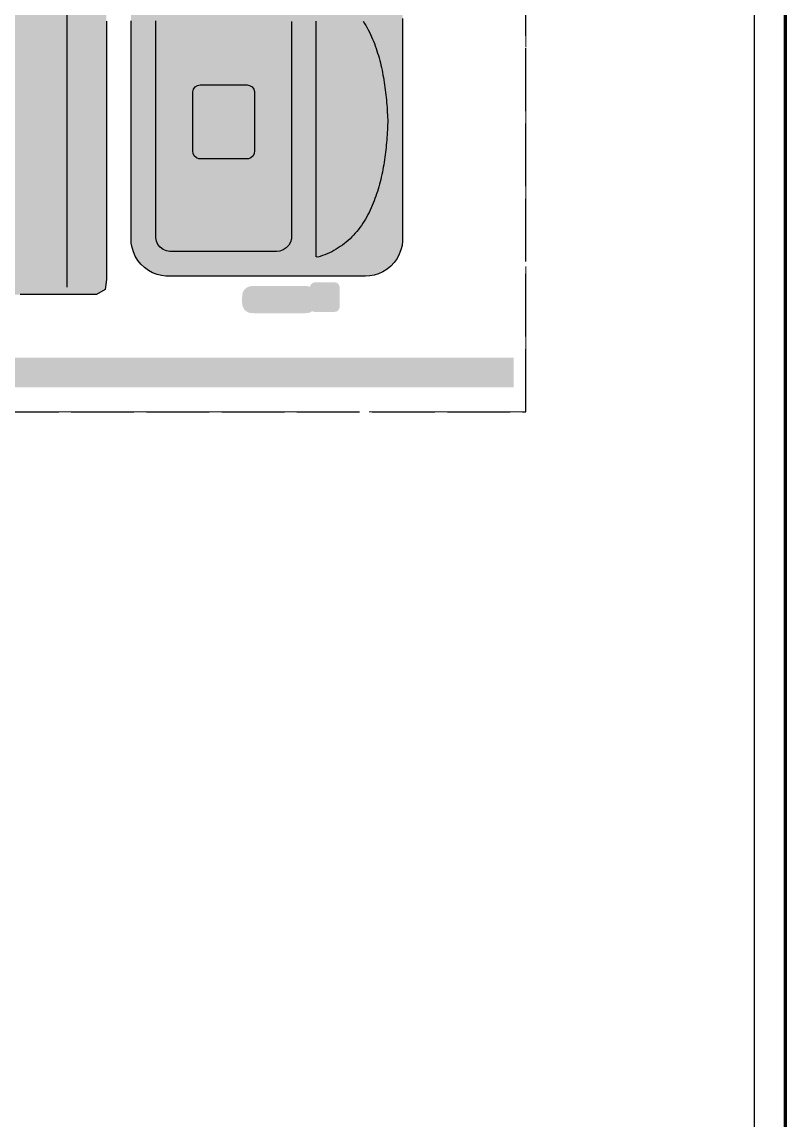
# Model space of a CAD drawing. Header units: metres. Extents: x 0 to 115, y 0 to 64.
# Drawn here: x 109.22 to 115.4, y 22.86 to 31.76 of the extents above; entities that cross this region are included whole.
import ezdxf

# ---------------------------------------------------------------- set-up
doc = ezdxf.new("R2010")
doc.units = ezdxf.units.M
doc.linetypes.add('DASHED', pattern=[1.524, 1.27, -0.254])
doc.layers.add('A-AREA', color=8, linetype='DASHED', lineweight=13, plot=False)
for name, color, linetype, lineweight in [('A-LAMINA', 8, 'Continuous', 35), ('A-LIMITE', 8, 'DASHED', 25), ('G-ETIQUETA', 4, 'Continuous', 18), ('G-SENALIZACION', 2, 'Continuous', 25), ('M-EQUIPO', 7, 'Continuous', 25), ('M-EQUIPO-RELLENO', 8, 'Continuous', 0)]:
    doc.layers.add(name, color=color, linetype=linetype, lineweight=lineweight)
doc.styles.add('PLANO', font='arial.ttf')

# ---------------------------------------------------------------- blocks, each defined once
blk = doc.blocks.new('EQ_camion')
at = {"layer": 'M-EQUIPO-RELLENO', "true_color": 0xffffff}
h = blk.add_hatch(color=7, dxfattribs=at)
h.dxf.hatch_style = 1
h.paths.add_polyline_path([(-4.52, 1.4), (-4.4424, 1.4), (-4.3649, 1.4), (-4.2873, 1.4), (-4.2098, 1.4), (-4.1322, 1.4), (-4.0547, 1.4), (-3.9771, 1.4), (-3.8996, 1.4), (-3.822, 1.4), (-3.7445, 1.4), (-3.6669, 1.4), (-3.5894, 1.4), (-3.5118, 1.4), (-3.4343, 1.4), (-3.3567, 1.4), (-3.2792, 1.4), (-3.2016, 1.4), (-3.1241, 1.4), (-3.0465, 1.4), (-2.969, 1.4), (-2.8914, 1.4), (-2.8139, 1.4), (-2.7363, 1.4), (-2.6587, 1.4), (-2.5812, 1.4), (-2.5036, 1.4), (-2.4261, 1.4), (-2.3485, 1.4), (-2.271, 1.4), (-2.1934, 1.4), (-2.1159, 1.4), (-2.0383, 1.4), (-1.9608, 1.4), (-1.8832, 1.4), (-1.8057, 1.4), (-1.7281, 1.4), (-1.6506, 1.4), (-1.573, 1.4), (-1.4955, 1.4), (-1.4179, 1.4), (-1.3404, 1.4), (-1.2628, 1.4), (-1.1853, 1.4), (-1.1077, 1.4), (-1.0301, 1.4), (-0.9526, 1.4), (-0.875, 1.4), (-0.7975, 1.4), (-0.7199, 1.4), (-0.6424, 1.4), (-0.5648, 1.4), (-0.4873, 1.4), (-0.4097, 1.4), (-0.3322, 1.4), (-0.2546, 1.4), (-0.1771, 1.4), (-0.0995, 1.4), (-0.022, 1.4), (0.0556, 1.4), (0.1331, 1.4), (0.2107, 1.4), (0.2882, 1.4), (0.3658, 1.4), (0.4433, 1.4), (0.5209, 1.4), (0.5985, 1.4), (0.676, 1.4), (0.7536, 1.4), (0.8311, 1.4), (0.9087, 1.4), (0.9862, 1.4), (1.0638, 1.4), (1.1413, 1.4), (1.2189, 1.4), (1.2964, 1.4), (1.374, 1.4), (1.4515, 1.4), (1.5291, 1.4), (1.6066, 1.4), (1.6842, 1.4), (1.7617, 1.4), (1.8393, 1.4), (1.9168, 1.4), (1.9892, 1.3602), (2, 1.2812), (2, 1.2036), (2, 1.1261), (2, 1.0485), (2, 0.971), (2, 0.8934), (2, 0.8159), (2, 0.7383), (2, 0.6608), (2, 0.5832), (2, 0.5057), (2, 0.4281), (2, 0.3506), (2, 0.273), (2, 0.1955), (2, 0.1179), (2, 0.0404), (2, -0.0372), (2, -0.1147), (2, -0.1923), (2, -0.2699), (2, -0.3474), (2, -0.425), (2, -0.5025), (2, -0.5801), (2, -0.6576), (2, -0.7352), (2, -0.8127), (2, -0.8903), (2, -0.9678), (2, -1.0454), (2, -1.1229), (2, -1.2005), (2, -1.278), (1.9909, -1.357), (1.92, -1.4), (1.8424, -1.4), (1.7649, -1.4), (1.6873, -1.4), (1.6098, -1.4), (1.5322, -1.4), (1.4547, -1.4), (1.3771, -1.4), (1.2996, -1.4), (1.222, -1.4), (1.1445, -1.4), (1.0669, -1.4), (0.9894, -1.4), (0.9118, -1.4), (0.8343, -1.4), (0.7567, -1.4), (0.6792, -1.4), (0.6016, -1.4), (0.5241, -1.4), (0.4465, -1.4), (0.369, -1.4), (0.2914, -1.4), (0.2139, -1.4), (0.1363, -1.4), (0.0587, -1.4), (-0.0188, -1.4), (-0.0964, -1.4), (-0.1739, -1.4), (-0.2515, -1.4), (-0.329, -1.4), (-0.4066, -1.4), (-0.4841, -1.4), (-0.5617, -1.4), (-0.6392, -1.4), (-0.7168, -1.4), (-0.7943, -1.4), (-0.8719, -1.4), (-0.9494, -1.4), (-1.027, -1.4), (-1.1045, -1.4), (-1.1821, -1.4), (-1.2596, -1.4), (-1.3372, -1.4), (-1.4147, -1.4), (-1.4923, -1.4), (-1.5699, -1.4), (-1.6474, -1.4), (-1.725, -1.4), (-1.8025, -1.4), (-1.8801, -1.4), (-1.9576, -1.4), (-2.0352, -1.4), (-2.1127, -1.4), (-2.1903, -1.4), (-2.2678, -1.4), (-2.3454, -1.4), (-2.4229, -1.4), (-2.5005, -1.4), (-2.578, -1.4), (-2.6556, -1.4), (-2.7331, -1.4), (-2.8107, -1.4), (-2.8882, -1.4), (-2.9658, -1.4), (-3.0433, -1.4), (-3.1209, -1.4), (-3.1984, -1.4), (-3.276, -1.4), (-3.3536, -1.4), (-3.4311, -1.4), (-3.5087, -1.4), (-3.5862, -1.4), (-3.6638, -1.4), (-3.7413, -1.4), (-3.8189, -1.4), (-3.8964, -1.4), (-3.974, -1.4), (-4.0515, -1.4), (-4.1291, -1.4), (-4.2066, -1.4), (-4.2842, -1.4), (-4.3617, -1.4), (-4.4393, -1.4), (-4.5168, -1.4), (-4.5892, -1.3602), (-4.6, -1.2812), (-4.6, -1.2036), (-4.6, -1.1261), (-4.6, -1.0485), (-4.6, -0.971), (-4.6, -0.8934), (-4.6, -0.8159), (-4.6, -0.7383), (-4.6, -0.6608), (-4.6, -0.5832), (-4.6, -0.5057), (-4.6, -0.4281), (-4.6, -0.3506), (-4.6, -0.273), (-4.6, -0.1955), (-4.6, -0.1179), (-4.6, -0.0404), (-4.6, 0.0372), (-4.6, 0.1147), (-4.6, 0.1923), (-4.6, 0.2699), (-4.6, 0.3474), (-4.6, 0.425), (-4.6, 0.5025), (-4.6, 0.5801), (-4.6, 0.6576), (-4.6, 0.7352), (-4.6, 0.8127), (-4.6, 0.8903), (-4.6, 0.9678), (-4.6, 1.0454), (-4.6, 1.1229), (-4.6, 1.2005), (-4.6, 1.278), (-4.5909, 1.357)])
at = {"layer": 'M-EQUIPO-RELLENO', "true_color": 0x2f6f9a}
h = blk.add_hatch(color=7, dxfattribs=at)
h.dxf.hatch_style = 1
h.paths.add_polyline_path([(2.5, 1.25), (2.5368, 1.25), (2.5736, 1.25), (2.6105, 1.25), (2.6473, 1.25), (2.6841, 1.25), (2.7209, 1.25), (2.7577, 1.25), (2.7946, 1.25), (2.8314, 1.25), (2.8682, 1.25), (2.905, 1.25), (2.9418, 1.25), (2.9787, 1.25), (3.0155, 1.25), (3.0523, 1.25), (3.0891, 1.25), (3.1259, 1.25), (3.1628, 1.25), (3.1996, 1.25), (3.2364, 1.25), (3.2732, 1.25), (3.31, 1.25), (3.3469, 1.25), (3.3837, 1.25), (3.4205, 1.25), (3.4573, 1.25), (3.4941, 1.25), (3.531, 1.25), (3.5678, 1.25), (3.6046, 1.25), (3.6414, 1.25), (3.6783, 1.25), (3.7151, 1.25), (3.7519, 1.25), (3.7887, 1.25), (3.8255, 1.25), (3.8624, 1.25), (3.8992, 1.25), (3.936, 1.25), (3.9728, 1.25), (4.0096, 1.25), (4.0465, 1.25), (4.0833, 1.25), (4.1188, 1.2494), (4.1541, 1.2451), (4.19, 1.2362), (4.2255, 1.2225), (4.2598, 1.2039), (4.2918, 1.1807), (4.3207, 1.1532), (4.3456, 1.1223), (4.366, 1.0888), (4.3815, 1.0536), (4.3923, 1.0177), (4.3983, 0.9821), (4.4, 0.9473), (4.4, 0.9105), (4.4, 0.8736), (4.4, 0.8368), (4.4, 0.8), (4.4, 0.7632), (4.4, 0.7264), (4.4, 0.6895), (4.4, 0.6527), (4.4, 0.6159), (4.4, 0.5791), (4.4, 0.5423), (4.4, 0.5054), (4.4, 0.4686), (4.4, 0.4318), (4.4, 0.395), (4.4, 0.3582), (4.4, 0.3213), (4.4, 0.2845), (4.4, 0.2477), (4.4, 0.2109), (4.4, 0.1741), (4.4, 0.1372), (4.4, 0.1004), (4.4, 0.0636), (4.4, 0.0268), (4.4, -0.01), (4.4, -0.0469), (4.4, -0.0837), (4.4, -0.1205), (4.4, -0.1573), (4.4, -0.1941), (4.4, -0.231), (4.4, -0.2678), (4.4, -0.3046), (4.4, -0.3414), (4.4, -0.3783), (4.4, -0.4151), (4.4, -0.4519), (4.4, -0.4887), (4.4, -0.5255), (4.4, -0.5624), (4.4, -0.5992), (4.4, -0.636), (4.4, -0.6728), (4.4, -0.7096), (4.4, -0.7465), (4.4, -0.7833), (4.4, -0.8201), (4.4, -0.8569), (4.4, -0.8937), (4.4, -0.9306), (4.3996, -0.9662), (4.3956, -1.0015), (4.387, -1.0373), (4.3737, -1.0729), (4.3554, -1.1073), (4.3325, -1.1396), (4.3054, -1.1687), (4.2747, -1.1939), (4.2413, -1.2146), (4.2062, -1.2306), (4.1704, -1.2416), (4.1347, -1.248), (4.1, -1.25), (4.0632, -1.25), (4.0264, -1.25), (3.9895, -1.25), (3.9527, -1.25), (3.9159, -1.25), (3.8791, -1.25), (3.8423, -1.25), (3.8054, -1.25), (3.7686, -1.25), (3.7318, -1.25), (3.695, -1.25), (3.6582, -1.25), (3.6213, -1.25), (3.5845, -1.25), (3.5477, -1.25), (3.5109, -1.25), (3.4741, -1.25), (3.4372, -1.25), (3.4004, -1.25), (3.3636, -1.25), (3.3268, -1.25), (3.29, -1.25), (3.2531, -1.25), (3.2163, -1.25), (3.1795, -1.25), (3.1427, -1.25), (3.1059, -1.25), (3.069, -1.25), (3.0322, -1.25), (2.9954, -1.25), (2.9586, -1.25), (2.9217, -1.25), (2.8849, -1.25), (2.8481, -1.25), (2.8113, -1.25), (2.7745, -1.25), (2.7376, -1.25), (2.7008, -1.25), (2.664, -1.25), (2.6272, -1.25), (2.5904, -1.25), (2.5535, -1.25), (2.5167, -1.25), (2.4812, -1.2494), (2.4459, -1.2451), (2.41, -1.2362), (2.3745, -1.2225), (2.3402, -1.2039), (2.3082, -1.1807), (2.2793, -1.1532), (2.2544, -1.1223), (2.234, -1.0888), (2.2185, -1.0536), (2.2077, -1.0177), (2.2017, -0.9821), (2.2, -0.9473), (2.2, -0.9105), (2.2, -0.8736), (2.2, -0.8368), (2.2, -0.8), (2.2, -0.7632), (2.2, -0.7264), (2.2, -0.6895), (2.2, -0.6527), (2.2, -0.6159), (2.2, -0.5791), (2.2, -0.5423), (2.2, -0.5054), (2.2, -0.4686), (2.2, -0.4318), (2.2, -0.395), (2.2, -0.3582), (2.2, -0.3213), (2.2, -0.2845), (2.2, -0.2477), (2.2, -0.2109), (2.2, -0.1741), (2.2, -0.1372), (2.2, -0.1004), (2.2, -0.0636), (2.2, -0.0268), (2.2, 0.01), (2.2, 0.0469), (2.2, 0.0837), (2.2, 0.1205), (2.2, 0.1573), (2.2, 0.1941), (2.2, 0.231), (2.2, 0.2678), (2.2, 0.3046), (2.2, 0.3414), (2.2, 0.3783), (2.2, 0.4151), (2.2, 0.4519), (2.2, 0.4887), (2.2, 0.5255), (2.2, 0.5624), (2.2, 0.5992), (2.2, 0.636), (2.2, 0.6728), (2.2, 0.7096), (2.2, 0.7465), (2.2, 0.7833), (2.2, 0.8201), (2.2, 0.8569), (2.2, 0.8937), (2.2, 0.9306), (2.2004, 0.9662), (2.2044, 1.0015), (2.213, 1.0373), (2.2263, 1.0729), (2.2446, 1.1073), (2.2675, 1.1396), (2.2946, 1.1687), (2.3253, 1.1939), (2.3587, 1.2146), (2.3938, 1.2306), (2.4296, 1.2416), (2.4653, 1.248)])
at = {"layer": 'M-EQUIPO-RELLENO', "true_color": 0xb9d6ea}
h = blk.add_hatch(color=7, dxfattribs=at)
h.dxf.hatch_style = 1
h.paths.add_polyline_path([(3.7, 1.1), (3.7195, 1.0944), (3.7388, 1.0882), (3.758, 1.0814), (3.7769, 1.0741), (3.7956, 1.0662), (3.814, 1.0576), (3.8322, 1.0485), (3.85, 1.0388), (3.8676, 1.0286), (3.8847, 1.0178), (3.9015, 1.0064), (3.918, 0.9944), (3.934, 0.982), (3.9496, 0.969), (3.9648, 0.9555), (3.9796, 0.9416), (3.9939, 0.9272), (4.0078, 0.9124), (4.0212, 0.8971), (4.0342, 0.8815), (4.0467, 0.8655), (4.0588, 0.8492), (4.0705, 0.8326), (4.0817, 0.8157), (4.0925, 0.7985), (4.1028, 0.781), (4.1128, 0.7633), (4.1224, 0.7454), (4.1316, 0.7273), (4.1404, 0.709), (4.1488, 0.6906), (4.1569, 0.6719), (4.1646, 0.6531), (4.172, 0.6342), (4.179, 0.6152), (4.1857, 0.596), (4.1922, 0.5768), (4.1983, 0.5574), (4.2041, 0.538), (4.2097, 0.5184), (4.215, 0.4988), (4.22, 0.4792), (4.2248, 0.4594), (4.2293, 0.4396), (4.2336, 0.4198), (4.2377, 0.3999), (4.2415, 0.3799), (4.2451, 0.36), (4.2485, 0.34), (4.2518, 0.3199), (4.2548, 0.2998), (4.2576, 0.2797), (4.2602, 0.2596), (4.2627, 0.2394), (4.265, 0.2193), (4.2671, 0.1991), (4.2691, 0.1789), (4.2709, 0.1586), (4.2725, 0.1384), (4.274, 0.1181), (4.2754, 0.0979), (4.2766, 0.0776), (4.2777, 0.0573), (4.2786, 0.0371), (4.2794, 0.0168), (4.2799, -0.0035), (4.2792, -0.0238), (4.2783, -0.0441), (4.2773, -0.0644), (4.2762, -0.0847), (4.2749, -0.1049), (4.2735, -0.1252), (4.272, -0.1454), (4.2703, -0.1657), (4.2684, -0.1859), (4.2664, -0.2061), (4.2642, -0.2263), (4.2619, -0.2464), (4.2594, -0.2666), (4.2566, -0.2867), (4.2537, -0.3068), (4.2507, -0.3269), (4.2474, -0.3469), (4.2439, -0.3669), (4.2402, -0.3869), (4.2363, -0.4068), (4.2321, -0.4267), (4.2278, -0.4465), (4.2232, -0.4663), (4.2183, -0.486), (4.2132, -0.5057), (4.2078, -0.5252), (4.2021, -0.5447), (4.1962, -0.5642), (4.19, -0.5835), (4.1834, -0.6027), (4.1766, -0.6218), (4.1694, -0.6408), (4.1619, -0.6597), (4.1541, -0.6784), (4.1459, -0.697), (4.1373, -0.7154), (4.1284, -0.7336), (4.1191, -0.7517), (4.1094, -0.7695), (4.0993, -0.7871), (4.0888, -0.8045), (4.0778, -0.8216), (4.0665, -0.8384), (4.0546, -0.8549), (4.0424, -0.8711), (4.0297, -0.887), (4.0166, -0.9025), (4.003, -0.9176), (3.989, -0.9322), (3.9745, -0.9465), (3.9596, -0.9603), (3.9442, -0.9736), (3.9285, -0.9864), (3.9123, -0.9986), (3.8957, -1.0104), (3.8788, -1.0216), (3.8615, -1.0322), (3.8439, -1.0423), (3.8259, -1.0518), (3.8077, -1.0607), (3.7891, -1.069), (3.7704, -1.0767), (3.7514, -1.0838), (3.7321, -1.0904), (3.7127, -1.0964), (3.7, -1.0929), (3.7, -1.0726), (3.7, -1.0523), (3.7, -1.032), (3.7, -1.0117), (3.7, -0.9914), (3.7, -0.9711), (3.7, -0.9508), (3.7, -0.9305), (3.7, -0.9102), (3.7, -0.8899), (3.7, -0.8696), (3.7, -0.8493), (3.7, -0.829), (3.7, -0.8087), (3.7, -0.7884), (3.7, -0.7681), (3.7, -0.7478), (3.7, -0.7274), (3.7, -0.7071), (3.7, -0.6868), (3.7, -0.6665), (3.7, -0.6462), (3.7, -0.6259), (3.7, -0.6056), (3.7, -0.5853), (3.7, -0.565), (3.7, -0.5447), (3.7, -0.5244), (3.7, -0.5041), (3.7, -0.4838), (3.7, -0.4635), (3.7, -0.4432), (3.7, -0.4229), (3.7, -0.4026), (3.7, -0.3823), (3.7, -0.362), (3.7, -0.3417), (3.7, -0.3213), (3.7, -0.301), (3.7, -0.2807), (3.7, -0.2604), (3.7, -0.2401), (3.7, -0.2198), (3.7, -0.1995), (3.7, -0.1792), (3.7, -0.1589), (3.7, -0.1386), (3.7, -0.1183), (3.7, -0.098), (3.7, -0.0777), (3.7, -0.0574), (3.7, -0.0371), (3.7, -0.0168), (3.7, 0.0035), (3.7, 0.0238), (3.7, 0.0441), (3.7, 0.0644), (3.7, 0.0847), (3.7, 0.1051), (3.7, 0.1254), (3.7, 0.1457), (3.7, 0.166), (3.7, 0.1863), (3.7, 0.2066), (3.7, 0.2269), (3.7, 0.2472), (3.7, 0.2675), (3.7, 0.2878), (3.7, 0.3081), (3.7, 0.3284), (3.7, 0.3487), (3.7, 0.369), (3.7, 0.3893), (3.7, 0.4096), (3.7, 0.4299), (3.7, 0.4502), (3.7, 0.4705), (3.7, 0.4909), (3.7, 0.5112), (3.7, 0.5315), (3.7, 0.5518), (3.7, 0.5721), (3.7, 0.5924), (3.7, 0.6127), (3.7, 0.633), (3.7, 0.6533), (3.7, 0.6736), (3.7, 0.6939), (3.7, 0.7142), (3.7, 0.7345), (3.7, 0.7548), (3.7, 0.7751), (3.7, 0.7954), (3.7, 0.8157), (3.7, 0.836), (3.7, 0.8563), (3.7, 0.8766), (3.7, 0.897), (3.7, 0.9173), (3.7, 0.9376), (3.7, 0.9579), (3.7, 0.9782), (3.7, 0.9985), (3.7, 1.0188), (3.7, 1.0391), (3.7, 1.0594), (3.7, 1.0797), (3.7, 1.1)])
at = {"layer": 'M-EQUIPO-RELLENO', "true_color": 0x3f86b8}
h = blk.add_hatch(color=7, dxfattribs=at)
h.dxf.hatch_style = 1
h.paths.add_polyline_path([(2.52, 1.05), (2.5455, 1.05), (2.571, 1.05), (2.5965, 1.05), (2.622, 1.05), (2.6475, 1.05), (2.673, 1.05), (2.6985, 1.05), (2.724, 1.05), (2.7495, 1.05), (2.775, 1.05), (2.8004, 1.05), (2.8259, 1.05), (2.8514, 1.05), (2.8769, 1.05), (2.9024, 1.05), (2.9279, 1.05), (2.9534, 1.05), (2.9789, 1.05), (3.0044, 1.05), (3.0299, 1.05), (3.0554, 1.05), (3.0809, 1.05), (3.1064, 1.05), (3.1319, 1.05), (3.1574, 1.05), (3.1829, 1.05), (3.2084, 1.05), (3.2339, 1.05), (3.2594, 1.05), (3.2849, 1.05), (3.3103, 1.05), (3.3358, 1.05), (3.3613, 1.05), (3.3869, 1.0498), (3.4136, 1.0452), (3.4399, 1.034), (3.4636, 1.0161), (3.4821, 0.993), (3.4942, 0.9668), (3.4996, 0.9401), (3.5, 0.9144), (3.5, 0.8889), (3.5, 0.8634), (3.5, 0.8379), (3.5, 0.8124), (3.5, 0.7869), (3.5, 0.7614), (3.5, 0.7359), (3.5, 0.7104), (3.5, 0.685), (3.5, 0.6595), (3.5, 0.634), (3.5, 0.6085), (3.5, 0.583), (3.5, 0.5575), (3.5, 0.532), (3.5, 0.5065), (3.5, 0.481), (3.5, 0.4555), (3.5, 0.43), (3.5, 0.4045), (3.5, 0.379), (3.5, 0.3535), (3.5, 0.328), (3.5, 0.3025), (3.5, 0.277), (3.5, 0.2515), (3.5, 0.226), (3.5, 0.2005), (3.5, 0.175), (3.5, 0.1496), (3.5, 0.1241), (3.5, 0.0986), (3.5, 0.0731), (3.5, 0.0476), (3.5, 0.0221), (3.5, -0.0034), (3.5, -0.0289), (3.5, -0.0544), (3.5, -0.0799), (3.5, -0.1054), (3.5, -0.1309), (3.5, -0.1564), (3.5, -0.1819), (3.5, -0.2074), (3.5, -0.2329), (3.5, -0.2584), (3.5, -0.2839), (3.5, -0.3094), (3.5, -0.3349), (3.5, -0.3603), (3.5, -0.3858), (3.5, -0.4113), (3.5, -0.4368), (3.5, -0.4623), (3.5, -0.4878), (3.5, -0.5133), (3.5, -0.5388), (3.5, -0.5643), (3.5, -0.5898), (3.5, -0.6153), (3.5, -0.6408), (3.5, -0.6663), (3.5, -0.6918), (3.5, -0.7173), (3.5, -0.7428), (3.5, -0.7683), (3.5, -0.7938), (3.5, -0.8193), (3.5, -0.8448), (3.5, -0.8702), (3.5, -0.8957), (3.5, -0.9212), (3.4988, -0.9471), (3.4917, -0.974), (3.4778, -0.9996), (3.4576, -1.0215), (3.433, -1.0376), (3.4063, -1.0471), (3.38, -1.05), (3.3545, -1.05), (3.329, -1.05), (3.3035, -1.05), (3.278, -1.05), (3.2525, -1.05), (3.227, -1.05), (3.2015, -1.05), (3.176, -1.05), (3.1505, -1.05), (3.125, -1.05), (3.0996, -1.05), (3.0741, -1.05), (3.0486, -1.05), (3.0231, -1.05), (2.9976, -1.05), (2.9721, -1.05), (2.9466, -1.05), (2.9211, -1.05), (2.8956, -1.05), (2.8701, -1.05), (2.8446, -1.05), (2.8191, -1.05), (2.7936, -1.05), (2.7681, -1.05), (2.7426, -1.05), (2.7171, -1.05), (2.6916, -1.05), (2.6661, -1.05), (2.6406, -1.05), (2.6151, -1.05), (2.5897, -1.05), (2.5642, -1.05), (2.5387, -1.05), (2.5131, -1.0498), (2.4864, -1.0452), (2.4601, -1.034), (2.4364, -1.0161), (2.4179, -0.993), (2.4058, -0.9668), (2.4004, -0.9401), (2.4, -0.9144), (2.4, -0.8889), (2.4, -0.8634), (2.4, -0.8379), (2.4, -0.8124), (2.4, -0.7869), (2.4, -0.7614), (2.4, -0.7359), (2.4, -0.7104), (2.4, -0.685), (2.4, -0.6595), (2.4, -0.634), (2.4, -0.6085), (2.4, -0.583), (2.4, -0.5575), (2.4, -0.532), (2.4, -0.5065), (2.4, -0.481), (2.4, -0.4555), (2.4, -0.43), (2.4, -0.4045), (2.4, -0.379), (2.4, -0.3535), (2.4, -0.328), (2.4, -0.3025), (2.4, -0.277), (2.4, -0.2515), (2.4, -0.226), (2.4, -0.2005), (2.4, -0.175), (2.4, -0.1496), (2.4, -0.1241), (2.4, -0.0986), (2.4, -0.0731), (2.4, -0.0476), (2.4, -0.0221), (2.4, 0.0034), (2.4, 0.0289), (2.4, 0.0544), (2.4, 0.0799), (2.4, 0.1054), (2.4, 0.1309), (2.4, 0.1564), (2.4, 0.1819), (2.4, 0.2074), (2.4, 0.2329), (2.4, 0.2584), (2.4, 0.2839), (2.4, 0.3094), (2.4, 0.3349), (2.4, 0.3603), (2.4, 0.3858), (2.4, 0.4113), (2.4, 0.4368), (2.4, 0.4623), (2.4, 0.4878), (2.4, 0.5133), (2.4, 0.5388), (2.4, 0.5643), (2.4, 0.5898), (2.4, 0.6153), (2.4, 0.6408), (2.4, 0.6663), (2.4, 0.6918), (2.4, 0.7173), (2.4, 0.7428), (2.4, 0.7683), (2.4, 0.7938), (2.4, 0.8193), (2.4, 0.8448), (2.4, 0.8702), (2.4, 0.8957), (2.4, 0.9212), (2.4012, 0.9471), (2.4083, 0.974), (2.4222, 0.9996), (2.4424, 1.0215), (2.467, 1.0376), (2.4937, 1.0471)])
at = {"layer": 'M-EQUIPO-RELLENO', "true_color": 0x5c9bc7}
h = blk.add_hatch(color=7, dxfattribs=at)
h.dxf.hatch_style = 1
h.paths.add_polyline_path([(2.76, 0.3), (2.78, 0.3), (2.8, 0.3), (2.82, 0.3), (2.84, 0.3), (2.86, 0.3), (2.88, 0.3), (2.9, 0.3), (2.92, 0.3), (2.9399, 0.3), (2.9599, 0.3), (2.9799, 0.3), (2.9999, 0.3), (3.0199, 0.3), (3.0399, 0.3), (3.0599, 0.3), (3.0799, 0.3), (3.0999, 0.3), (3.1199, 0.3), (3.1399, 0.3), (3.1607, 0.2963), (3.1803, 0.2845), (3.1941, 0.266), (3.1998, 0.2451), (3.2, 0.225), (3.2, 0.205), (3.2, 0.185), (3.2, 0.165), (3.2, 0.145), (3.2, 0.125), (3.2, 0.105), (3.2, 0.085), (3.2, 0.065), (3.2, 0.045), (3.2, 0.025), (3.2, 0.0051), (3.2, -0.0149), (3.2, -0.0349), (3.2, -0.0549), (3.2, -0.0749), (3.2, -0.0949), (3.2, -0.1149), (3.2, -0.1349), (3.2, -0.1549), (3.2, -0.1749), (3.2, -0.1949), (3.2, -0.2149), (3.2, -0.2349), (3.198, -0.2554), (3.1882, -0.2757), (3.171, -0.2913), (3.1503, -0.2991), (3.13, -0.3), (3.11, -0.3), (3.09, -0.3), (3.07, -0.3), (3.05, -0.3), (3.03, -0.3), (3.01, -0.3), (2.99, -0.3), (2.97, -0.3), (2.9501, -0.3), (2.9301, -0.3), (2.9101, -0.3), (2.8901, -0.3), (2.8701, -0.3), (2.8501, -0.3), (2.8301, -0.3), (2.8101, -0.3), (2.7901, -0.3), (2.7701, -0.3), (2.7498, -0.2991), (2.7291, -0.2914), (2.7119, -0.2758), (2.702, -0.2555), (2.7, -0.235), (2.7, -0.215), (2.7, -0.195), (2.7, -0.175), (2.7, -0.155), (2.7, -0.135), (2.7, -0.115), (2.7, -0.095), (2.7, -0.075), (2.7, -0.055), (2.7, -0.035), (2.7, -0.0151), (2.7, 0.0049), (2.7, 0.0249), (2.7, 0.0449), (2.7, 0.0649), (2.7, 0.0849), (2.7, 0.1049), (2.7, 0.1249), (2.7, 0.1449), (2.7, 0.1649), (2.7, 0.1849), (2.7, 0.2049), (2.7, 0.2249), (2.7002, 0.245), (2.7059, 0.2659), (2.7196, 0.2844), (2.7392, 0.2963)])
at = {"layer": 'M-EQUIPO-RELLENO', "true_color": 0x23272b}
h = blk.add_hatch(color=7, dxfattribs=at)
h.dxf.hatch_style = 1
h.paths.add_polyline_path([(3.18, -1.33), (3.1999, -1.33), (3.2198, -1.33), (3.2397, -1.33), (3.2596, -1.33), (3.2795, -1.33), (3.2994, -1.33), (3.3193, -1.33), (3.3392, -1.33), (3.3591, -1.33), (3.379, -1.33), (3.3989, -1.33), (3.4188, -1.33), (3.4387, -1.33), (3.4586, -1.33), (3.4785, -1.33), (3.4984, -1.33), (3.5183, -1.33), (3.5382, -1.33), (3.5581, -1.33), (3.578, -1.33), (3.5979, -1.33), (3.6178, -1.33), (3.6383, -1.3321), (3.659, -1.3401), (3.6773, -1.3542), (3.6908, -1.3728), (3.6983, -1.3936), (3.7, -1.414), (3.7, -1.4339), (3.7, -1.4538), (3.6999, -1.4737), (3.6961, -1.4945), (3.6863, -1.5148), (3.6706, -1.5319), (3.6511, -1.5437), (3.6302, -1.5494), (3.6101, -1.55), (3.5902, -1.55), (3.5703, -1.55), (3.5504, -1.55), (3.5305, -1.55), (3.5106, -1.55), (3.4907, -1.55), (3.4708, -1.55), (3.4509, -1.55), (3.431, -1.55), (3.4111, -1.55), (3.3912, -1.55), (3.3713, -1.55), (3.3514, -1.55), (3.3315, -1.55), (3.3116, -1.55), (3.2917, -1.55), (3.2718, -1.55), (3.2519, -1.55), (3.232, -1.55), (3.2121, -1.55), (3.1922, -1.55), (3.1722, -1.5496), (3.1513, -1.5447), (3.1314, -1.5336), (3.1152, -1.5169), (3.1047, -1.4969), (3.1002, -1.476), (3.1, -1.456), (3.1, -1.4361), (3.1, -1.4163), (3.1012, -1.396), (3.108, -1.3751), (3.1209, -1.3561), (3.1388, -1.3414), (3.1594, -1.3327)])
at = {"layer": 'M-EQUIPO-RELLENO', "true_color": 0x1f2933}
h = blk.add_hatch(color=7, dxfattribs=at)
h.dxf.hatch_style = 1
h.paths.add_polyline_path([(3.69, -1.3), (3.7097, -1.3), (3.7294, -1.3), (3.7491, -1.3), (3.7688, -1.3), (3.7884, -1.3), (3.8081, -1.3), (3.8278, -1.3), (3.8475, -1.3), (3.8679, -1.3042), (3.8844, -1.3196), (3.89, -1.34), (3.89, -1.3597), (3.89, -1.3794), (3.89, -1.3991), (3.89, -1.4188), (3.89, -1.4384), (3.89, -1.4581), (3.89, -1.4778), (3.89, -1.4975), (3.8858, -1.5179), (3.8704, -1.5344), (3.85, -1.54), (3.8303, -1.54), (3.8106, -1.54), (3.7909, -1.54), (3.7712, -1.54), (3.7516, -1.54), (3.7319, -1.54), (3.7122, -1.54), (3.6925, -1.54), (3.6721, -1.5358), (3.6556, -1.5204), (3.65, -1.5), (3.65, -1.4803), (3.65, -1.4606), (3.65, -1.4409), (3.65, -1.4212), (3.65, -1.4016), (3.65, -1.3819), (3.65, -1.3622), (3.65, -1.3425), (3.6542, -1.3221), (3.6696, -1.3056)])
at = {"layer": 'M-EQUIPO'}
for points in [[(2, 0.8159), (2, 0.7383), (2, 0.6608), (2, 0.5832), (2, 0.5057), (2, 0.4281), (2, 0.3506), (2, 0.273), (2, 0.1955), (2, 0.1179), (2, 0.0404), (2, -0.0372), (2, -0.1147), (2, -0.1923), (2, -0.2699), (2, -0.3474), (2, -0.425), (2, -0.5025), (2, -0.5801), (2, -0.6576), (2, -0.7352), (2, -0.8127), (2, -0.8903), (2, -0.9678), (2, -1.0454), (2, -1.1229), (2, -1.2005), (2, -1.278), (1.9909, -1.357), (1.92, -1.4), (1.8424, -1.4), (1.7649, -1.4), (1.6873, -1.4), (1.6098, -1.4), (1.5322, -1.4), (1.4547, -1.4), (1.3771, -1.4), (1.2996, -1.4)], [(4.4, 0.8368), (4.4, 0.8), (4.4, 0.7632), (4.4, 0.7264), (4.4, 0.6895), (4.4, 0.6527), (4.4, 0.6159), (4.4, 0.5791), (4.4, 0.5423), (4.4, 0.5054), (4.4, 0.4686), (4.4, 0.4318), (4.4, 0.395), (4.4, 0.3582), (4.4, 0.3213), (4.4, 0.2845), (4.4, 0.2477), (4.4, 0.2109), (4.4, 0.1741), (4.4, 0.1372), (4.4, 0.1004), (4.4, 0.0636), (4.4, 0.0268), (4.4, -0.01), (4.4, -0.0469), (4.4, -0.0837), (4.4, -0.1205), (4.4, -0.1573), (4.4, -0.1941), (4.4, -0.231), (4.4, -0.2678), (4.4, -0.3046), (4.4, -0.3414), (4.4, -0.3783), (4.4, -0.4151), (4.4, -0.4519), (4.4, -0.4887), (4.4, -0.5255), (4.4, -0.5624), (4.4, -0.5992), (4.4, -0.636), (4.4, -0.6728), (4.4, -0.7096), (4.4, -0.7465), (4.4, -0.7833), (4.4, -0.8201), (4.4, -0.8569), (4.4, -0.8937), (4.4, -0.9306), (4.3996, -0.9662), (4.3956, -1.0015), (4.387, -1.0373), (4.3737, -1.0729), (4.3554, -1.1073), (4.3325, -1.1396), (4.3054, -1.1687), (4.2747, -1.1939), (4.2413, -1.2146), (4.2062, -1.2306), (4.1704, -1.2416), (4.1347, -1.248), (4.1, -1.25), (4.0632, -1.25), (4.0264, -1.25), (3.9895, -1.25), (3.9527, -1.25), (3.9159, -1.25), (3.8791, -1.25), (3.8423, -1.25), (3.8054, -1.25), (3.7686, -1.25), (3.7318, -1.25), (3.695, -1.25), (3.6582, -1.25), (3.6213, -1.25), (3.5845, -1.25), (3.5477, -1.25), (3.5109, -1.25), (3.4741, -1.25), (3.4372, -1.25), (3.4004, -1.25), (3.3636, -1.25), (3.3268, -1.25), (3.29, -1.25), (3.2531, -1.25), (3.2163, -1.25), (3.1795, -1.25), (3.1427, -1.25), (3.1059, -1.25), (3.069, -1.25), (3.0322, -1.25), (2.9954, -1.25), (2.9586, -1.25), (2.9217, -1.25), (2.8849, -1.25), (2.8481, -1.25), (2.8113, -1.25), (2.7745, -1.25), (2.7376, -1.25), (2.7008, -1.25), (2.664, -1.25), (2.6272, -1.25), (2.5904, -1.25), (2.5535, -1.25), (2.5167, -1.25), (2.4812, -1.2494), (2.4459, -1.2451), (2.41, -1.2362), (2.3745, -1.2225), (2.3402, -1.2039), (2.3082, -1.1807), (2.2793, -1.1532), (2.2544, -1.1223), (2.234, -1.0888), (2.2185, -1.0536), (2.2077, -1.0177), (2.2017, -0.9821), (2.2, -0.9473), (2.2, -0.9105), (2.2, -0.8736), (2.2, -0.8368), (2.2, -0.8), (2.2, -0.7632), (2.2, -0.7264), (2.2, -0.6895), (2.2, -0.6527), (2.2, -0.6159), (2.2, -0.5791), (2.2, -0.5423), (2.2, -0.5054), (2.2, -0.4686), (2.2, -0.4318), (2.2, -0.395), (2.2, -0.3582), (2.2, -0.3213), (2.2, -0.2845), (2.2, -0.2477), (2.2, -0.2109), (2.2, -0.1741), (2.2, -0.1372), (2.2, -0.1004), (2.2, -0.0636), (2.2, -0.0268), (2.2, 0.01), (2.2, 0.0469), (2.2, 0.0837), (2.2, 0.1205), (2.2, 0.1573), (2.2, 0.1941), (2.2, 0.231), (2.2, 0.2678), (2.2, 0.3046), (2.2, 0.3414), (2.2, 0.3783), (2.2, 0.4151), (2.2, 0.4519), (2.2, 0.4887), (2.2, 0.5255), (2.2, 0.5624), (2.2, 0.5992), (2.2, 0.636), (2.2, 0.6728), (2.2, 0.7096), (2.2, 0.7465), (2.2, 0.7833), (2.2, 0.8201)], [(4.0817, 0.8157), (4.0925, 0.7985), (4.1028, 0.781), (4.1128, 0.7633), (4.1224, 0.7454), (4.1316, 0.7273), (4.1404, 0.709), (4.1488, 0.6906), (4.1569, 0.6719), (4.1646, 0.6531), (4.172, 0.6342), (4.179, 0.6152), (4.1857, 0.596), (4.1922, 0.5768), (4.1983, 0.5574), (4.2041, 0.538), (4.2097, 0.5184), (4.215, 0.4988), (4.22, 0.4792), (4.2248, 0.4594), (4.2293, 0.4396), (4.2336, 0.4198), (4.2377, 0.3999), (4.2415, 0.3799), (4.2451, 0.36), (4.2485, 0.34), (4.2518, 0.3199), (4.2548, 0.2998), (4.2576, 0.2797), (4.2602, 0.2596), (4.2627, 0.2394), (4.265, 0.2193), (4.2671, 0.1991), (4.2691, 0.1789), (4.2709, 0.1586), (4.2725, 0.1384), (4.274, 0.1181), (4.2754, 0.0979), (4.2766, 0.0776), (4.2777, 0.0573), (4.2786, 0.0371), (4.2794, 0.0168), (4.2799, -0.0035), (4.2792, -0.0238), (4.2783, -0.0441), (4.2773, -0.0644), (4.2762, -0.0847), (4.2749, -0.1049), (4.2735, -0.1252), (4.272, -0.1454), (4.2703, -0.1657), (4.2684, -0.1859), (4.2664, -0.2061), (4.2642, -0.2263), (4.2619, -0.2464), (4.2594, -0.2666), (4.2566, -0.2867), (4.2537, -0.3068), (4.2507, -0.3269), (4.2474, -0.3469), (4.2439, -0.3669), (4.2402, -0.3869), (4.2363, -0.4068), (4.2321, -0.4267), (4.2278, -0.4465), (4.2232, -0.4663), (4.2183, -0.486), (4.2132, -0.5057), (4.2078, -0.5252), (4.2021, -0.5447), (4.1962, -0.5642), (4.19, -0.5835), (4.1834, -0.6027), (4.1766, -0.6218), (4.1694, -0.6408), (4.1619, -0.6597), (4.1541, -0.6784), (4.1459, -0.697), (4.1373, -0.7154), (4.1284, -0.7336), (4.1191, -0.7517), (4.1094, -0.7695), (4.0993, -0.7871), (4.0888, -0.8045), (4.0778, -0.8216), (4.0665, -0.8384), (4.0546, -0.8549), (4.0424, -0.8711), (4.0297, -0.887), (4.0166, -0.9025), (4.003, -0.9176), (3.989, -0.9322), (3.9745, -0.9465), (3.9596, -0.9603), (3.9442, -0.9736), (3.9285, -0.9864), (3.9123, -0.9986), (3.8957, -1.0104), (3.8788, -1.0216), (3.8615, -1.0322), (3.8439, -1.0423), (3.8259, -1.0518), (3.8077, -1.0607), (3.7891, -1.069), (3.7704, -1.0767), (3.7514, -1.0838), (3.7321, -1.0904), (3.7127, -1.0964), (3.7, -1.0929), (3.7, -1.0726), (3.7, -1.0523), (3.7, -1.032), (3.7, -1.0117), (3.7, -0.9914), (3.7, -0.9711), (3.7, -0.9508), (3.7, -0.9305), (3.7, -0.9102), (3.7, -0.8899), (3.7, -0.8696), (3.7, -0.8493), (3.7, -0.829), (3.7, -0.8087), (3.7, -0.7884), (3.7, -0.7681), (3.7, -0.7478), (3.7, -0.7274), (3.7, -0.7071), (3.7, -0.6868), (3.7, -0.6665), (3.7, -0.6462), (3.7, -0.6259), (3.7, -0.6056), (3.7, -0.5853), (3.7, -0.565), (3.7, -0.5447), (3.7, -0.5244), (3.7, -0.5041), (3.7, -0.4838), (3.7, -0.4635), (3.7, -0.4432), (3.7, -0.4229), (3.7, -0.4026), (3.7, -0.3823), (3.7, -0.362), (3.7, -0.3417), (3.7, -0.3213), (3.7, -0.301), (3.7, -0.2807), (3.7, -0.2604), (3.7, -0.2401), (3.7, -0.2198), (3.7, -0.1995), (3.7, -0.1792), (3.7, -0.1589), (3.7, -0.1386), (3.7, -0.1183), (3.7, -0.098), (3.7, -0.0777), (3.7, -0.0574), (3.7, -0.0371), (3.7, -0.0168), (3.7, 0.0035), (3.7, 0.0238), (3.7, 0.0441), (3.7, 0.0644), (3.7, 0.0847), (3.7, 0.1051), (3.7, 0.1254), (3.7, 0.1457), (3.7, 0.166), (3.7, 0.1863), (3.7, 0.2066), (3.7, 0.2269), (3.7, 0.2472), (3.7, 0.2675), (3.7, 0.2878), (3.7, 0.3081), (3.7, 0.3284), (3.7, 0.3487), (3.7, 0.369), (3.7, 0.3893), (3.7, 0.4096), (3.7, 0.4299), (3.7, 0.4502), (3.7, 0.4705), (3.7, 0.4909), (3.7, 0.5112), (3.7, 0.5315), (3.7, 0.5518), (3.7, 0.5721), (3.7, 0.5924), (3.7, 0.6127), (3.7, 0.633), (3.7, 0.6533), (3.7, 0.6736), (3.7, 0.6939), (3.7, 0.7142), (3.7, 0.7345), (3.7, 0.7548), (3.7, 0.7751), (3.7, 0.7954), (3.7, 0.8157)], [(3.5, 0.8124), (3.5, 0.7869), (3.5, 0.7614), (3.5, 0.7359), (3.5, 0.7104), (3.5, 0.685), (3.5, 0.6595), (3.5, 0.634), (3.5, 0.6085), (3.5, 0.583), (3.5, 0.5575), (3.5, 0.532), (3.5, 0.5065), (3.5, 0.481), (3.5, 0.4555), (3.5, 0.43), (3.5, 0.4045), (3.5, 0.379), (3.5, 0.3535), (3.5, 0.328), (3.5, 0.3025), (3.5, 0.277), (3.5, 0.2515), (3.5, 0.226), (3.5, 0.2005), (3.5, 0.175), (3.5, 0.1496), (3.5, 0.1241), (3.5, 0.0986), (3.5, 0.0731), (3.5, 0.0476), (3.5, 0.0221), (3.5, -0.0034), (3.5, -0.0289), (3.5, -0.0544), (3.5, -0.0799), (3.5, -0.1054), (3.5, -0.1309), (3.5, -0.1564), (3.5, -0.1819), (3.5, -0.2074), (3.5, -0.2329), (3.5, -0.2584), (3.5, -0.2839), (3.5, -0.3094), (3.5, -0.3349), (3.5, -0.3603), (3.5, -0.3858), (3.5, -0.4113), (3.5, -0.4368), (3.5, -0.4623), (3.5, -0.4878), (3.5, -0.5133), (3.5, -0.5388), (3.5, -0.5643), (3.5, -0.5898), (3.5, -0.6153), (3.5, -0.6408), (3.5, -0.6663), (3.5, -0.6918), (3.5, -0.7173), (3.5, -0.7428), (3.5, -0.7683), (3.5, -0.7938), (3.5, -0.8193), (3.5, -0.8448), (3.5, -0.8702), (3.5, -0.8957), (3.5, -0.9212), (3.4988, -0.9471), (3.4917, -0.974), (3.4778, -0.9996), (3.4576, -1.0215), (3.433, -1.0376), (3.4063, -1.0471), (3.38, -1.05), (3.3545, -1.05), (3.329, -1.05), (3.3035, -1.05), (3.278, -1.05), (3.2525, -1.05), (3.227, -1.05), (3.2015, -1.05), (3.176, -1.05), (3.1505, -1.05), (3.125, -1.05), (3.0996, -1.05), (3.0741, -1.05), (3.0486, -1.05), (3.0231, -1.05), (2.9976, -1.05), (2.9721, -1.05), (2.9466, -1.05), (2.9211, -1.05), (2.8956, -1.05), (2.8701, -1.05), (2.8446, -1.05), (2.8191, -1.05), (2.7936, -1.05), (2.7681, -1.05), (2.7426, -1.05), (2.7171, -1.05), (2.6916, -1.05), (2.6661, -1.05), (2.6406, -1.05), (2.6151, -1.05), (2.5897, -1.05), (2.5642, -1.05), (2.5387, -1.05), (2.5131, -1.0498), (2.4864, -1.0452), (2.4601, -1.034), (2.4364, -1.0161), (2.4179, -0.993), (2.4058, -0.9668), (2.4004, -0.9401), (2.4, -0.9144), (2.4, -0.8889), (2.4, -0.8634), (2.4, -0.8379), (2.4, -0.8124), (2.4, -0.7869), (2.4, -0.7614), (2.4, -0.7359), (2.4, -0.7104), (2.4, -0.685), (2.4, -0.6595), (2.4, -0.634), (2.4, -0.6085), (2.4, -0.583), (2.4, -0.5575), (2.4, -0.532), (2.4, -0.5065), (2.4, -0.481), (2.4, -0.4555), (2.4, -0.43), (2.4, -0.4045), (2.4, -0.379), (2.4, -0.3535), (2.4, -0.328), (2.4, -0.3025), (2.4, -0.277), (2.4, -0.2515), (2.4, -0.226), (2.4, -0.2005), (2.4, -0.175), (2.4, -0.1496), (2.4, -0.1241), (2.4, -0.0986), (2.4, -0.0731), (2.4, -0.0476), (2.4, -0.0221), (2.4, 0.0034), (2.4, 0.0289), (2.4, 0.0544), (2.4, 0.0799), (2.4, 0.1054), (2.4, 0.1309), (2.4, 0.1564), (2.4, 0.1819), (2.4, 0.2074), (2.4, 0.2329), (2.4, 0.2584), (2.4, 0.2839), (2.4, 0.3094), (2.4, 0.3349), (2.4, 0.3603), (2.4, 0.3858), (2.4, 0.4113), (2.4, 0.4368), (2.4, 0.4623), (2.4, 0.4878), (2.4, 0.5133), (2.4, 0.5388), (2.4, 0.5643), (2.4, 0.5898), (2.4, 0.6153), (2.4, 0.6408), (2.4, 0.6663), (2.4, 0.6918), (2.4, 0.7173), (2.4, 0.7428), (2.4, 0.7683), (2.4, 0.7938), (2.4, 0.8193)]]:
    blk.add_lwpolyline(points, dxfattribs=at)
at = {"layer": 'M-EQUIPO', "true_color": 0xaab3bc}
blk.add_lwpolyline([(1.68, 1.34), (1.68, -1.34)], dxfattribs=at)
at = {"layer": 'M-EQUIPO'}
blk.add_lwpolyline([(2.76, 0.3), (2.78, 0.3), (2.8, 0.3), (2.82, 0.3), (2.84, 0.3), (2.86, 0.3), (2.88, 0.3), (2.9, 0.3), (2.92, 0.3), (2.9399, 0.3), (2.9599, 0.3), (2.9799, 0.3), (2.9999, 0.3), (3.0199, 0.3), (3.0399, 0.3), (3.0599, 0.3), (3.0799, 0.3), (3.0999, 0.3), (3.1199, 0.3), (3.1399, 0.3), (3.1607, 0.2963), (3.1803, 0.2845), (3.1941, 0.266), (3.1998, 0.2451), (3.2, 0.225), (3.2, 0.205), (3.2, 0.185), (3.2, 0.165), (3.2, 0.145), (3.2, 0.125), (3.2, 0.105), (3.2, 0.085), (3.2, 0.065), (3.2, 0.045), (3.2, 0.025), (3.2, 0.0051), (3.2, -0.0149), (3.2, -0.0349), (3.2, -0.0549), (3.2, -0.0749), (3.2, -0.0949), (3.2, -0.1149), (3.2, -0.1349), (3.2, -0.1549), (3.2, -0.1749), (3.2, -0.1949), (3.2, -0.2149), (3.2, -0.2349), (3.198, -0.2554), (3.1882, -0.2757), (3.171, -0.2913), (3.1503, -0.2991), (3.13, -0.3), (3.11, -0.3), (3.09, -0.3), (3.07, -0.3), (3.05, -0.3), (3.03, -0.3), (3.01, -0.3), (2.99, -0.3), (2.97, -0.3), (2.9501, -0.3), (2.9301, -0.3), (2.9101, -0.3), (2.8901, -0.3), (2.8701, -0.3), (2.8501, -0.3), (2.8301, -0.3), (2.8101, -0.3), (2.7901, -0.3), (2.7701, -0.3), (2.7498, -0.2991), (2.7291, -0.2914), (2.7119, -0.2758), (2.702, -0.2555), (2.7, -0.235), (2.7, -0.215), (2.7, -0.195), (2.7, -0.175), (2.7, -0.155), (2.7, -0.135), (2.7, -0.115), (2.7, -0.095), (2.7, -0.075), (2.7, -0.055), (2.7, -0.035), (2.7, -0.0151), (2.7, 0.0049), (2.7, 0.0249), (2.7, 0.0449), (2.7, 0.0649), (2.7, 0.0849), (2.7, 0.1049), (2.7, 0.1249), (2.7, 0.1449), (2.7, 0.1649), (2.7, 0.1849), (2.7, 0.2049), (2.7, 0.2249), (2.7002, 0.245), (2.7059, 0.2659), (2.7196, 0.2844), (2.7392, 0.2963)], close=True, dxfattribs=at)
at = {"layer": 'G-ETIQUETA', "style": 'PLANO', "flags": 1}
for tag, p in [('TAG', (0, 0)), ('NOMBRE', (0, -0.25)), ('AREA', (0, -0.5)), ('FUNCION', (0, -0.75)), ('CONFIANZA', (0, -1))]:
    blk.add_attdef(tag, p, '', height=0.15, dxfattribs=at)

msp = doc.modelspace()

# ---------------------------------------------------------------- hatches: boundary and pattern name
at = {"layer": 'G-SENALIZACION', "true_color": 0xf2c230}
h = msp.add_hatch(color=7, dxfattribs=at)
h.dxf.hatch_style = 1
h.paths.add_polyline_path([(102.4, 29.04), (113.2, 29.04), (113.2, 28.8), (102.4, 28.8)])

# ---------------------------------------------------------------- linework, layer by layer
at = {"layer": 'A-AREA'}
msp.add_lwpolyline([(100.3, 34.35), (113.3, 34.35), (113.3, 28.6), (100.3, 28.6)], close=True, dxfattribs=at)
at = {"layer": 'A-LAMINA', "lineweight": 70}
msp.add_lwpolyline([(0.4, 64.5), (115.4, 64.5), (115.4, 0.4), (0.4, 0.4)], close=True, dxfattribs=at)
at = {"layer": 'A-LAMINA', "lineweight": 25}
msp.add_lwpolyline([(0.65, 64.25), (115.15, 64.25), (115.15, 0.65), (0.65, 0.65)], close=True, dxfattribs=at)
at = {"layer": 'A-LIMITE', "ltscale": 0.4}
msp.add_lwpolyline([(102.3, 28.6), (113.3, 28.6), (113.3, 34.35)], dxfattribs=at)

# ---------------------------------------------------------------- block references
at = {"layer": 'M-EQUIPO'}
msp.add_blockref('EQ_camion', (107.9, 30.95), dxfattribs=at)

doc.saveas('drawing.dxf')
